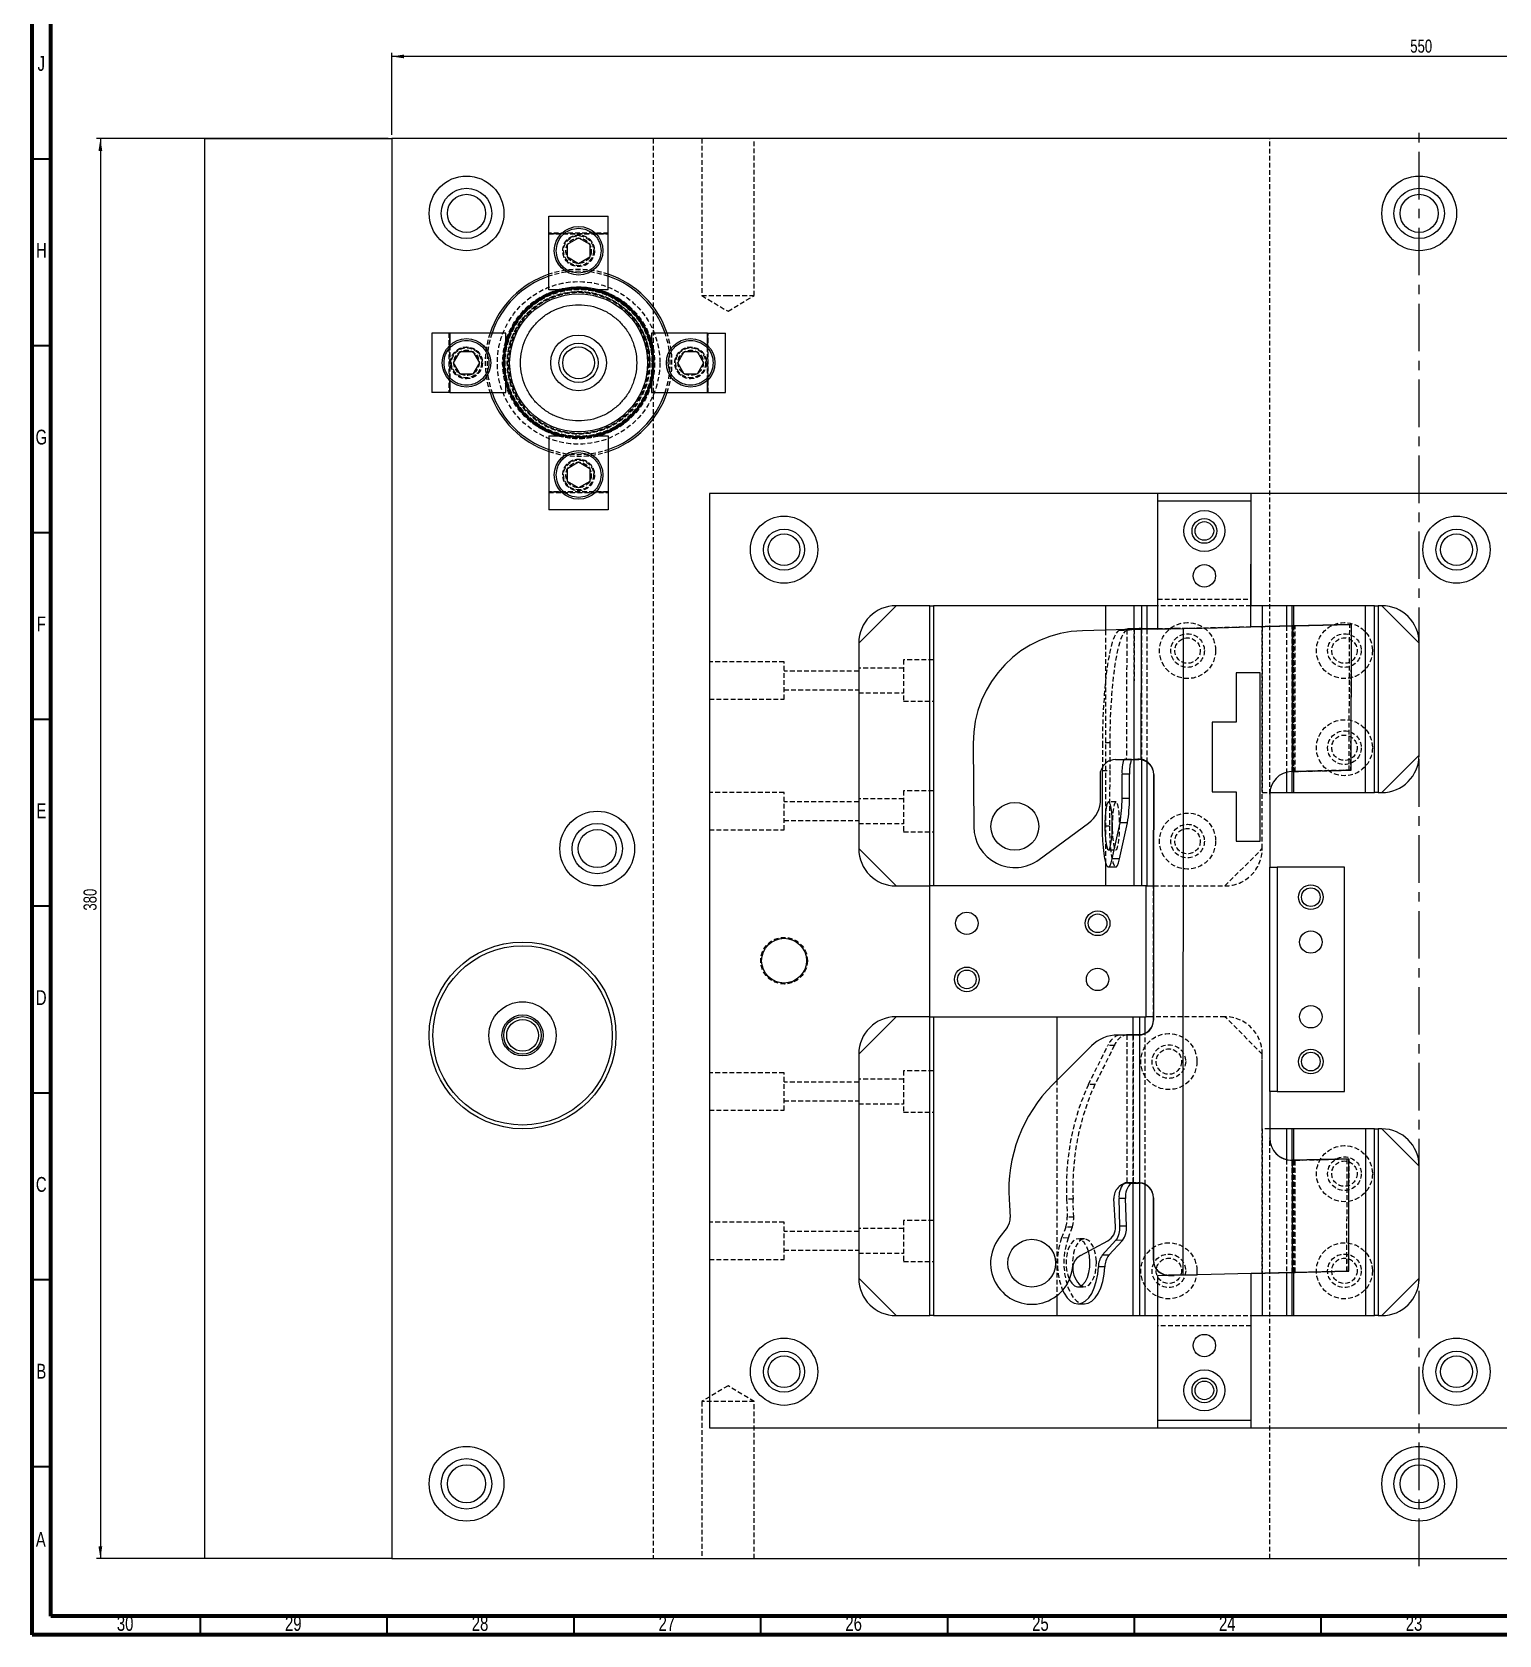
# Model space of a CAD drawing. Header units: millimetres. Extents: x 5 to 1512, y -497 to 895.
# Drawn here: x 5 to 397.6, y 5 to 434 of the extents above; entities that cross this region are included whole.
import ezdxf

# ---------------------------------------------------------------- set-up
doc = ezdxf.new("R2010")
doc.units = ezdxf.units.MM
doc.linetypes.add('CENTERX2', pattern=[20.32, 12.7, -2.54, 2.54, -2.54])
doc.linetypes.add('HIDDEN', pattern=[1.905, 1.27, -0.635])
doc.styles.add('SLDTEXTSTYLE13', font='TXT', dxfattribs={"width": 0.75})
doc.dimstyles.new('SLDDIMSTYLE0', dxfattribs={"dimtxt": 3.5, "dimasz": 3.302, "dimexe": 0, "dimexo": 0.0625, "dimgap": 0.875, "dimtad": 1, "dimrnd": 1e-09, "dimzin": 12, "dimdsep": 46, "dimtxsty": 'SLDTEXTSTYLE13', "dimsah": 1, "dimcen": 0.09, "dimadec": 0, "dimazin": 3, "dimtfac": 1, "dimtofl": 0, "dimtmove": 0, "dimatfit": 3, "dimfxl": 1, "dimfrac": 2, "dimtolj": 1, "dimtzin": 12, "dimarcsym": 0})

# ---------------------------------------------------------------- blocks, each defined once
blk = doc.blocks.new('_D')
at = {"color": 7, "linetype": 'Continuous', "lineweight": 18}
for p, q in [((101.29, 406.45), (101.29, 428.45)), ((651.29, 427.45), (101.29, 427.45)), ((651.29, 406.45), (651.29, 428.45))]:
    blk.add_line(p, q, dxfattribs=at)
for points in [[(101.29, 427.45), (104.59, 426.94), (104.59, 427.96)], [(651.29, 427.45), (647.99, 427.96), (647.99, 426.94)]]:
    blk.add_solid(points, dxfattribs=at)
at = {"color": 7, "linetype": 'Continuous', "lineweight": 18, "insert": (373.91, 431.96), "char_height": 3.5, "attachment_point": 1, "style": 'SLDTEXTSTYLE13'}
blk.add_mtext('550', dxfattribs=at)
blk = doc.blocks.new('_D_1')
at = {"color": 7, "linetype": 'Continuous', "lineweight": 18}
for p, q in [((100.29, 405.45), (22.29, 405.45)), ((23.29, 405.45), (23.29, 25.45)), ((100.29, 25.45), (22.29, 25.45))]:
    blk.add_line(p, q, dxfattribs=at)
for points in [[(23.29, 405.45), (22.78, 402.15), (23.8, 402.15)], [(23.29, 25.45), (23.8, 28.75), (22.78, 28.75)]]:
    blk.add_solid(points, dxfattribs=at)
at = {"color": 7, "linetype": 'Continuous', "lineweight": 18, "insert": (18.78, 198.85), "char_height": 3.5, "attachment_point": 1, "rotation": 90, "style": 'SLDTEXTSTYLE13'}
blk.add_mtext('380', dxfattribs=at)

msp = doc.modelspace()

# ---------------------------------------------------------------- linework, layer by layer
at = {"color": 7, "linetype": 'Continuous', "lineweight": 70}
for p, q in [((5, 5), (5, 895)), ((10, 10), (10, 890)), ((1490, 10), (10, 10)), ((1495, 5), (5, 5))]:
    msp.add_line(p, q, dxfattribs=at)
at = {"color": 7, "linetype": 'Continuous', "lineweight": 25}
for p, q in [((51.291, 405.45), (101.291, 405.45)), ((51.291, 25.45), (51.291, 405.45)), ((101.291, 405.45), (101.291, 25.45)), ((651.291, 405.45), (101.291, 405.45)), ((143.341, 384.75), (159.241, 384.75)), ((143.341, 379.95), (143.341, 384.75)), ((159.241, 379.95), (159.241, 384.75)), ((143.341, 364.95), (143.341, 379.95)), ((148.291, 377.182), (151.291, 378.914)), ((151.291, 378.914), (154.291, 377.182)), ((159.241, 364.95), (159.241, 379.95)), ((148.291, 373.718), (148.291, 377.182)), ((151.291, 371.986), (148.291, 373.718)), ((154.291, 373.718), (151.291, 371.986)), ((154.291, 377.182), (154.291, 373.718)), ((146.847, 364.95), (143.341, 364.95)), ((159.241, 364.95), (155.735, 364.95)), ((111.991, 353.4), (111.991, 337.5)), ((116.791, 353.4), (111.991, 353.4)), ((131.791, 353.4), (116.791, 353.4)), ((131.791, 349.894), (131.791, 353.4)), ((185.791, 353.4), (170.791, 353.4)), ((170.791, 353.4), (170.791, 349.894)), ((185.791, 353.4), (190.591, 353.4)), ((190.591, 337.5), (190.591, 353.4)), ((117.827, 345.45), (119.559, 348.45)), ((119.559, 348.45), (123.023, 348.45)), ((123.023, 348.45), (124.755, 345.45)), ((177.827, 345.45), (179.559, 348.45)), ((179.559, 348.45), (183.023, 348.45)), ((183.023, 348.45), (184.755, 345.45)), ((119.559, 342.45), (117.827, 345.45)), ((124.755, 345.45), (123.023, 342.45)), ((179.559, 342.45), (177.827, 345.45)), ((184.755, 345.45), (183.023, 342.45)), ((123.023, 342.45), (119.559, 342.45)), ((131.791, 337.5), (131.791, 341.006)), ((170.791, 341.006), (170.791, 337.5)), ((183.023, 342.45), (179.559, 342.45)), ((116.791, 337.5), (111.991, 337.5)), ((116.791, 337.5), (131.791, 337.5)), ((170.791, 337.5), (185.791, 337.5)), ((185.791, 337.5), (190.591, 337.5)), ((143.341, 325.95), (143.341, 310.95)), ((143.341, 325.95), (146.847, 325.95)), ((155.735, 325.95), (159.241, 325.95)), ((159.241, 325.95), (159.241, 310.95)), ((148.291, 317.182), (151.291, 318.914)), ((151.291, 318.914), (154.291, 317.182)), ((148.291, 313.718), (148.291, 317.182)), ((151.291, 311.986), (148.291, 313.718)), ((154.291, 313.718), (151.291, 311.986)), ((154.291, 317.182), (154.291, 313.718)), ((143.341, 310.95), (143.341, 306.15)), ((159.241, 310.95), (159.241, 306.15)), ((186.291, 310.45), (186.291, 60.45)), ((306.291, 310.45), (186.291, 310.45)), ((306.291, 310.45), (306.291, 308.45)), ((331.291, 310.45), (306.291, 310.45)), ((331.291, 280.45), (331.291, 310.45)), ((566.291, 310.45), (331.291, 310.45)), ((159.241, 306.15), (143.341, 306.15)), ((331.291, 308.45), (306.291, 308.45)), ((306.291, 308.45), (306.291, 274.166)), ((331.259, 274.781), (331.291, 308.45)), ((236.291, 280.45), (226.291, 270.45)), ((245.291, 280.45), (236.291, 280.45)), ((245.291, 205.45), (245.291, 280.45)), ((245.291, 280.45), (246.291, 280.45)), ((301.985, 280.45), (246.291, 280.45)), ((246.291, 280.45), (246.291, 205.45)), ((292.393, 273.916), (292.393, 280.45)), ((301.985, 280.45), (301.985, 274.321)), ((303.485, 280.45), (301.985, 280.45)), ((306.291, 280.45), (303.485, 280.45)), ((303.485, 274.336), (303.485, 280.45)), ((334.291, 280.45), (331.264, 280.45)), ((340.791, 280.45), (331.291, 280.45)), ((334.291, 280.45), (334.291, 274.859)), ((340.791, 280.45), (334.291, 280.45)), ((340.791, 280.45), (340.791, 275.02)), ((342.291, 280.45), (340.791, 280.45)), ((364.291, 280.45), (342.291, 280.45)), ((342.291, 275.057), (342.291, 280.45)), ((361.891, 230.45), (361.891, 280.45)), ((364.291, 230.45), (364.291, 280.45)), ((364.291, 280.45), (365.291, 280.45)), ((365.291, 280.45), (365.291, 230.45)), ((366.291, 280.45), (365.291, 280.45)), ((376.291, 270.45), (366.291, 280.45)), ((306.291, 274.166), (331.259, 274.781)), ((319.263, 274.473), (331.259, 274.781)), ((358.142, 275.45), (331.259, 274.784)), ((331.259, 274.781), (335.083, 274.879)), ((335.433, 274.888), (335.083, 274.879)), ((335.79, 274.896), (335.433, 274.888)), ((335.79, 274.896), (342.291, 275.057)), ((342.291, 275.057), (342.291, 236.052)), ((342.691, 275.078), (357.7, 275.465)), ((342.691, 275.078), (343.091, 275.078)), ((343.091, 275.078), (358.1, 275.465)), ((357.7, 275.465), (358.1, 275.465)), ((358.1, 275.465), (358.1, 275.449)), ((358.121, 236.444), (358.142, 275.45)), ((226.291, 270.45), (226.291, 215.45)), ((298.18, 274.06), (286.172, 273.76)), ((298.034, 274.203), (296.948, 274.029)), ((301.93, 274.058), (298.18, 274.06)), ((301.855, 239.341), (301.986, 274.321)), ((306.291, 274.166), (301.93, 274.058)), ((301.986, 274.321), (306.291, 274.363)), ((313.16, 101.343), (313.252, 274.337)), ((313.16, 101.385), (313.252, 274.337)), ((319.263, 274.473), (318.767, 274.473)), ((376.291, 240.45), (376.291, 270.45)), ((327.291, 262.45), (327.291, 249.3)), ((333.691, 262.45), (327.291, 262.45)), ((333.691, 217.45), (333.691, 262.45)), ((327.291, 249.3), (320.891, 249.3)), ((320.891, 249.3), (320.891, 230.6)), ((256.921, 243.577), (257.064, 221.315)), ((366.291, 230.45), (376.291, 240.45)), ((291.481, 236.382), (291.442, 221.462)), ((291.484, 237.211), (291.481, 236.382)), ((294.978, 239.261), (301.234, 239.257)), ((301.985, 239.186), (301.985, 205.45)), ((303.485, 205.45), (303.485, 238.562)), ((342.291, 236.052), (342.139, 236.048)), ((342.142, 236.048), (358.121, 236.444)), ((343.091, 236.065), (342.291, 236.052)), ((342.291, 230.45), (342.291, 236.052)), ((349.145, 236.221), (343.091, 236.065)), ((291.017, 228.729), (290.973, 235.567)), ((296.754, 228.87), (296.771, 235.378)), ((298.747, 235.371), (296.771, 235.378)), ((298.729, 228.863), (298.747, 235.371)), ((305.216, 205.45), (305.232, 235.388)), ((305.232, 235.255), (305.216, 205.45)), ((340.791, 235.859), (340.791, 230.45)), ((298.729, 228.863), (296.754, 228.87)), ((320.891, 230.6), (327.291, 230.6)), ((327.291, 230.6), (327.291, 217.45)), ((336.291, 230.05), (336.291, 210.45)), ((336.304, 230.45), (340.791, 230.45)), ((340.791, 230.45), (342.291, 230.45)), ((342.291, 230.45), (364.291, 230.45)), ((365.291, 230.45), (364.291, 230.45)), ((365.291, 230.45), (366.291, 230.45)), ((274.589, 212.53), (287.763, 222.237)), ((294.137, 212.675), (296.223, 222.377)), ((296.113, 212.668), (298.199, 222.37)), ((298.199, 222.37), (296.223, 222.377)), ((226.291, 215.45), (236.291, 205.45)), ((327.291, 217.45), (333.691, 217.45)), ((292.393, 205.45), (292.393, 211.569)), ((293.113, 210.533), (295.089, 210.525)), ((296.113, 212.668), (294.137, 212.675)), ((336.291, 150.45), (336.291, 210.45)), ((336.291, 210.45), (338.312, 210.45)), ((338.312, 210.45), (338.312, 150.45)), ((356.291, 210.45), (338.312, 210.45)), ((356.291, 150.45), (356.291, 210.45)), ((236.291, 205.45), (245.291, 205.45)), ((245.216, 205.45), (245.216, 170.45)), ((246.291, 205.45), (245.291, 205.45)), ((303.195, 205.45), (246.291, 205.45)), ((303.195, 170.45), (303.195, 205.45)), ((303.195, 205.45), (305.216, 205.45)), ((305.216, 205.45), (305.216, 170.45)), ((236.291, 170.45), (226.291, 160.45)), ((245.291, 170.45), (236.291, 170.45)), ((245.291, 90.45), (245.291, 170.45)), ((245.291, 170.45), (246.291, 170.45)), ((246.291, 170.45), (246.291, 90.45)), ((246.291, 170.45), (303.195, 170.45)), ((279.291, 170.45), (279.291, 153.37)), ((301.476, 170.45), (301.476, 165.653)), ((302.976, 166.06), (302.976, 170.45)), ((305.216, 170.45), (303.195, 170.45)), ((305.197, 170.311), (305.197, 170.45)), ((305.197, 170.45), (305.197, 169.548)), ((305.197, 169.64), (305.197, 170.311)), ((301.194, 165.55), (295.632, 165.553)), ((296.499, 165.644), (298.04, 165.644)), ((301.483, 126.03), (301.504, 165.654)), ((226.291, 160.45), (226.291, 100.45)), ((288.559, 162.628), (278.183, 152.263)), ((338.312, 150.45), (336.291, 150.45)), ((336.291, 150.45), (336.291, 138.023)), ((338.312, 150.45), (356.291, 150.45)), ((340.791, 140.45), (336.291, 140.45)), ((340.791, 140.45), (340.791, 132.213)), ((342.291, 140.45), (340.791, 140.45)), ((364.291, 140.45), (342.291, 140.45)), ((342.291, 132.023), (342.291, 140.45)), ((361.891, 140.45), (361.891, 90.45)), ((364.291, 90.45), (364.291, 140.45)), ((364.291, 140.45), (365.291, 140.45)), ((365.291, 140.45), (365.291, 90.45)), ((366.291, 140.45), (365.291, 140.45)), ((376.291, 130.45), (366.291, 140.45)), ((342.291, 132.023), (342.291, 102.014)), ((342.405, 132.025), (342.691, 132.034)), ((357.465, 132.397), (342.439, 132.025)), ((342.691, 132.034), (357.046, 132.405)), ((349.293, 132.194), (357.446, 132.405)), ((357.046, 132.405), (357.446, 132.405)), ((357.446, 132.405), (357.446, 132.396)), ((357.449, 102.39), (357.465, 132.397)), ((376.291, 100.45), (376.291, 130.45)), ((298.563, 125.952), (301.173, 125.95)), ((301.476, 125.939), (301.476, 90.45)), ((302.976, 90.45), (302.976, 125.52)), ((266.527, 121.52), (266.613, 120.113)), ((295.024, 114.278), (294.563, 121.824)), ((296.181, 114.369), (295.955, 121.798)), ((297.687, 121.798), (295.955, 121.798)), ((297.913, 114.368), (297.687, 121.798)), ((305.162, 105.327), (305.171, 122.04)), ((305.171, 121.948), (305.162, 105.235)), ((266.613, 120.113), (266.824, 116.707)), ((266.017, 114.042), (263.819, 111.147)), ((297.913, 114.368), (296.181, 114.369)), ((285.643, 106.556), (292.941, 110.519)), ((291.47, 106.626), (295.138, 110.609)), ((293.202, 106.625), (296.87, 110.608)), ((296.87, 110.608), (295.138, 110.609)), ((283.418, 102.614), (283.611, 103.725)), ((292.166, 103.503), (290.434, 103.504)), ((293.202, 106.625), (291.47, 106.626)), ((226.291, 100.45), (236.291, 90.45)), ((331.291, 101.742), (306.291, 101.123)), ((306.291, 101.123), (306.291, 62.45)), ((313.16, 101.343), (309.181, 101.325)), ((309.181, 101.233), (310.693, 101.232)), ((313.16, 101.385), (316.79, 101.383)), ((331.291, 101.742), (357.449, 102.39)), ((342.291, 102.014), (331.291, 101.742)), ((331.291, 62.45), (331.291, 101.742)), ((334.291, 101.816), (334.291, 90.45)), ((340.791, 101.977), (340.791, 90.45)), ((342.291, 90.45), (342.291, 102.014)), ((357.308, 102.376), (343.091, 102.024)), ((357.308, 102.386), (357.308, 102.376)), ((366.291, 90.45), (376.291, 100.45)), ((279.291, 95.78), (279.291, 90.45)), ((236.291, 90.45), (245.291, 90.45)), ((246.291, 90.45), (245.291, 90.45)), ((246.291, 90.45), (301.476, 90.45)), ((284.955, 93.584), (286.687, 93.583)), ((301.476, 90.45), (302.976, 90.45)), ((302.976, 90.45), (306.291, 90.45)), ((331.291, 90.45), (340.791, 90.45)), ((331.291, 90.45), (334.291, 90.45)), ((334.291, 90.45), (340.791, 90.45)), ((340.791, 90.45), (342.291, 90.45)), ((342.291, 90.45), (364.291, 90.45)), ((365.291, 90.45), (364.291, 90.45)), ((365.291, 90.45), (366.291, 90.45)), ((186.291, 60.45), (306.291, 60.45)), ((306.291, 62.45), (306.291, 60.45)), ((306.291, 62.45), (331.291, 62.45)), ((306.291, 60.45), (331.291, 60.45)), ((331.291, 60.45), (331.291, 62.45)), ((331.291, 60.45), (566.291, 60.45)), ((101.291, 25.45), (51.291, 25.45)), ((101.291, 25.45), (651.291, 25.45))]:
    msp.add_line(p, q, dxfattribs=at)
at = {"color": 7, "linetype": 'HIDDEN', "lineweight": 18}
for p, q in [((171.291, 405.45), (171.291, 25.45)), ((184.291, 405.45), (184.291, 363.45)), ((198.291, 363.45), (198.291, 405.45)), ((336.291, 230.05), (336.291, 405.45)), ((159.241, 380.15), (143.341, 380.15)), ((143.341, 379.95), (159.241, 379.95)), ((155.981, 379.95), (146.601, 379.95)), ((184.291, 363.45), (191.291, 363.45)), ((184.291, 363.45), (191.291, 359.244)), ((191.291, 363.45), (198.291, 363.45)), ((191.291, 359.244), (198.291, 363.45)), ((116.591, 353.4), (116.591, 337.5)), ((116.791, 337.5), (116.791, 353.4)), ((185.791, 353.4), (185.791, 337.5)), ((185.991, 337.5), (185.991, 353.4)), ((116.791, 350.14), (116.791, 340.759)), ((185.791, 340.759), (185.791, 350.14)), ((159.241, 310.95), (143.341, 310.95)), ((143.341, 310.75), (159.241, 310.75)), ((146.601, 310.95), (155.981, 310.95)), ((306.291, 282.166), (331.266, 282.166)), ((331.264, 280.45), (306.291, 280.45)), ((331.259, 274.784), (306.291, 274.166)), ((331.259, 274.781), (331.259, 274.781)), ((334.291, 274.859), (334.291, 230.45)), ((334.291, 215.45), (334.291, 274.859)), ((340.791, 275.02), (340.791, 235.859)), ((342.291, 275.057), (342.391, 275.062)), ((342.291, 236.052), (342.291, 275.057)), ((342.291, 275.057), (342.291, 236.052)), ((342.291, 275.057), (342.291, 275.057)), ((342.392, 275.062), (342.493, 275.062)), ((342.691, 236.065), (342.691, 275.078)), ((342.691, 275.078), (342.691, 236.058)), ((343.091, 236.071), (343.091, 275.077)), ((357.521, 236.448), (357.7, 275.465)), ((358.1, 275.449), (357.921, 236.448)), ((292.393, 211.569), (292.393, 273.916)), ((296.948, 274.029), (296.164, 273.904)), ((296.164, 273.904), (298.14, 273.897)), ((298.034, 274.056), (297.904, 239.402)), ((300.01, 274.196), (298.034, 274.203)), ((298.14, 273.897), (300.01, 274.196)), ((300.01, 274.196), (299.88, 239.395)), ((300.01, 239.258), (300.01, 274.288)), ((301.855, 239.341), (301.986, 274.321)), ((301.985, 274.321), (301.985, 239.186)), ((303.485, 238.562), (303.485, 274.336)), ((306.291, 274.363), (311.093, 274.409)), ((311.093, 274.409), (313.253, 274.43)), ((313.252, 274.337), (313.253, 274.43)), ((313.253, 274.43), (316.883, 274.428)), ((316.883, 274.428), (318.693, 274.473)), ((318.767, 274.473), (318.693, 274.473)), ((246.291, 265.975), (246.266, 265.95)), ((206.291, 265.45), (186.291, 265.45)), ((206.291, 255.45), (206.291, 265.45)), ((226.291, 262.95), (206.291, 262.95)), ((238.291, 263.75), (226.291, 263.75)), ((238.291, 265.95), (238.291, 254.95)), ((246.266, 265.95), (238.291, 265.95)), ((246.266, 265.95), (246.266, 254.95)), ((206.291, 257.95), (226.291, 257.95)), ((186.291, 255.45), (206.291, 255.45)), ((226.291, 257.15), (238.291, 257.15)), ((238.291, 254.95), (246.266, 254.95)), ((246.266, 254.95), (246.291, 254.925)), ((291.501, 243.722), (291.484, 237.211)), ((293.476, 243.714), (291.501, 243.722)), ((293.476, 243.714), (293.457, 236.374)), ((291.481, 236.382), (293.457, 236.374)), ((293.457, 236.374), (293.417, 221.455)), ((297.409, 239.404), (297.904, 239.402)), ((301.4, 239.389), (300.945, 239.391)), ((342.291, 236.052), (342.691, 236.065)), ((342.691, 236.065), (357.521, 236.448)), ((342.691, 236.065), (343.091, 236.065)), ((357.921, 236.448), (349.145, 236.221)), ((357.921, 236.448), (357.521, 236.448)), ((206.291, 230.45), (186.291, 230.45)), ((206.291, 220.45), (206.291, 230.45)), ((226.291, 227.95), (206.291, 227.95)), ((238.291, 228.75), (226.291, 228.75)), ((238.291, 230.95), (238.291, 219.95)), ((246.266, 230.95), (238.291, 230.95)), ((246.291, 230.975), (246.266, 230.95)), ((246.266, 230.95), (246.266, 219.95)), ((295.154, 227.925), (293.178, 227.933)), ((334.291, 230.45), (336.304, 230.45)), ((334.291, 215.45), (334.291, 230.45)), ((186.291, 220.45), (206.291, 220.45)), ((206.291, 222.95), (226.291, 222.95)), ((226.291, 222.15), (238.291, 222.15)), ((238.291, 219.95), (246.266, 219.95)), ((246.266, 219.95), (246.291, 219.925)), ((293.417, 221.455), (291.442, 221.462)), ((293.13, 215.133), (295.106, 215.125)), ((324.291, 205.45), (334.291, 215.45)), ((305.197, 170.45), (305.216, 205.45)), ((305.216, 205.45), (324.291, 205.45)), ((324.291, 170.45), (305.216, 170.45)), ((334.291, 160.45), (324.291, 170.45)), ((298.04, 165.552), (298.019, 126.044)), ((299.744, 125.951), (299.744, 165.643)), ((299.772, 165.643), (299.751, 126.043)), ((301.038, 165.642), (301.271, 165.642)), ((301.476, 165.653), (301.476, 125.939)), ((301.483, 126.03), (301.504, 165.654)), ((302.976, 125.52), (302.976, 166.06)), ((287.771, 152.35), (292.962, 162.717)), ((294.694, 162.717), (289.503, 152.349)), ((294.694, 162.717), (292.962, 162.717)), ((334.291, 140.45), (334.291, 160.45)), ((334.291, 101.816), (334.291, 160.45)), ((206.291, 155.45), (186.291, 155.45)), ((206.291, 145.45), (206.291, 155.45)), ((238.291, 155.95), (238.291, 144.95)), ((246.266, 155.95), (238.291, 155.95)), ((246.291, 155.975), (246.266, 155.95)), ((246.266, 155.95), (246.266, 144.95)), ((226.291, 152.95), (206.291, 152.95)), ((238.291, 153.75), (226.291, 153.75)), ((279.291, 153.37), (279.291, 95.78)), ((289.503, 152.349), (287.771, 152.35)), ((206.291, 147.95), (226.291, 147.95)), ((226.291, 147.15), (238.291, 147.15)), ((186.291, 145.45), (206.291, 145.45)), ((238.291, 144.95), (246.266, 144.95)), ((246.266, 144.95), (246.291, 144.925)), ((336.291, 140.45), (334.291, 140.45)), ((334.291, 140.45), (334.291, 101.816)), ((336.291, 25.45), (336.291, 138.023)), ((340.791, 132.213), (340.791, 101.977)), ((342.291, 102.014), (342.291, 132.023)), ((342.443, 132.025), (342.52, 132.025)), ((343.091, 132.034), (342.52, 132.025)), ((342.691, 102.024), (342.691, 132.034)), ((342.691, 132.034), (342.691, 102.019)), ((342.832, 132.034), (343.091, 132.034)), ((343.091, 132.034), (349.293, 132.194)), ((343.091, 102.034), (343.091, 132.034)), ((356.908, 102.376), (357.046, 132.405)), ((357.446, 132.396), (357.308, 102.386)), ((298.019, 126.044), (297.954, 126.044)), ((301.25, 126.042), (301.017, 126.042)), ((281.935, 121.603), (282.081, 116.78)), ((283.667, 121.602), (281.935, 121.603)), ((283.813, 116.779), (283.667, 121.602)), ((238.291, 115.95), (238.291, 104.95)), ((246.266, 115.95), (238.291, 115.95)), ((246.291, 115.975), (246.266, 115.95)), ((246.266, 115.95), (246.266, 104.95)), ((283.813, 116.779), (282.081, 116.78)), ((206.291, 115.45), (186.291, 115.45)), ((206.291, 105.45), (206.291, 115.45)), ((226.291, 112.95), (206.291, 112.95)), ((238.291, 113.75), (226.291, 113.75)), ((281.677, 114.116), (280.582, 111.234)), ((283.409, 114.116), (281.677, 114.116)), ((283.409, 114.116), (282.314, 111.233)), ((206.291, 107.95), (226.291, 107.95)), ((282.314, 111.233), (280.582, 111.234)), ((286.696, 110.983), (284.964, 110.984)), ((186.291, 105.45), (206.291, 105.45)), ((226.291, 107.15), (238.291, 107.15)), ((238.291, 104.95), (246.266, 104.95)), ((246.266, 104.95), (246.291, 104.925)), ((343.091, 102.024), (342.691, 102.024)), ((357.308, 102.376), (356.908, 102.376)), ((284.957, 98.184), (286.689, 98.183)), ((306.291, 90.45), (331.291, 90.45)), ((331.291, 87.742), (306.291, 87.742)), ((191.291, 71.656), (184.291, 67.45)), ((198.291, 67.45), (191.291, 71.656)), ((198.291, 67.45), (184.291, 67.45)), ((184.291, 67.45), (184.291, 25.45)), ((198.291, 25.45), (198.291, 67.45))]:
    msp.add_line(p, q, dxfattribs=at)
at = {"color": 7, "linetype": 'CENTERX2', "lineweight": 18}
msp.add_line((376.291, 23.45), (376.291, 407.45), dxfattribs=at)
at = {"color": 7, "linetype": 'Continuous', "lineweight": 35}
for p, q in [((10, 400), (5, 400)), ((10, 350), (5, 350)), ((10, 300), (5, 300)), ((10, 250), (5, 250)), ((10, 200), (5, 200)), ((10, 150), (5, 150)), ((10, 100), (5, 100)), ((10, 50), (5, 50)), ((50, 10), (50, 5)), ((100, 10), (100, 5)), ((150, 10), (150, 5)), ((200, 10), (200, 5)), ((250, 10), (250, 5)), ((300, 10), (300, 5)), ((350, 10), (350, 5))]:
    msp.add_line(p, q, dxfattribs=at)
at = {"color": 8, "linetype": 'Continuous', "lineweight": 25}
for p, q in [((146.601, 379.95), (143.341, 379.95)), ((159.241, 379.95), (155.981, 379.95)), ((116.791, 353.4), (116.791, 350.14)), ((185.791, 350.14), (185.791, 353.4)), ((116.791, 340.759), (116.791, 337.5)), ((185.791, 337.5), (185.791, 340.759)), ((143.341, 310.95), (146.601, 310.95)), ((155.981, 310.95), (159.241, 310.95)), ((300.01, 274.288), (300.01, 280.45)), ((342.691, 280.45), (342.691, 275.078)), ((343.091, 275.077), (343.091, 275.078)), ((298.034, 274.203), (298.034, 274.056)), ((300.01, 205.45), (300.01, 239.258)), ((342.691, 236.058), (342.691, 230.45)), ((343.091, 236.065), (343.091, 236.071)), ((299.744, 165.643), (299.744, 170.45)), ((298.04, 165.644), (298.04, 165.552)), ((342.691, 140.45), (342.691, 132.034)), ((342.405, 132.025), (342.443, 132.025)), ((342.691, 132.034), (342.832, 132.034)), ((299.744, 90.45), (299.744, 125.951)), ((342.691, 102.019), (342.691, 90.45)), ((343.091, 102.024), (343.091, 102.034))]:
    msp.add_line(p, q, dxfattribs=at)
at = {"color": 7, "linetype": 'HIDDEN', "lineweight": 18, "flags": 128}
for points in [[(296.164, 273.904), (295.647, 273.637), (295.137, 273.005), (294.639, 272.016), (294.16, 270.682), (293.706, 269.019), (293.282, 267.048), (292.894, 264.792), (292.546, 262.28), (292.242, 259.543), (291.987, 256.613), (291.783, 253.528), (291.633, 250.325), (291.538, 247.042), (291.501, 243.722)], [(298.14, 273.897), (297.623, 273.63), (297.113, 272.998), (296.615, 272.009), (296.136, 270.675), (295.682, 269.011), (295.258, 267.04), (294.87, 264.785), (294.521, 262.273), (294.218, 259.535), (293.962, 256.606), (293.758, 253.521), (293.608, 250.317), (293.514, 247.035), (293.476, 243.714)], [(297.242, 239.259), (297.286, 239.327), (297.409, 239.404)], [(297.904, 239.402), (298.039, 239.402), (298.258, 239.401), (298.555, 239.4), (298.925, 239.398), (299.359, 239.397), (299.847, 239.395), (300.38, 239.393), (300.945, 239.391)], [(299.384, 239.397), (299.262, 239.32), (299.221, 239.258)], [(294.139, 220.701), (294.189, 219.283), (294.294, 217.914), (294.449, 216.754), (294.642, 215.872), (294.864, 215.318), (295.102, 215.125), (295.341, 215.304), (295.568, 215.845), (295.77, 216.716), (295.934, 217.866), (296.051, 219.229), (296.115, 220.725), (296.122, 222.268), (296.071, 223.767), (295.965, 225.137), (295.811, 226.296), (295.617, 227.179), (295.395, 227.732), (295.158, 227.925), (295.158, 227.925)], [(295.158, 227.925), (294.919, 227.746), (294.692, 227.206), (294.49, 226.335), (294.326, 225.185), (294.208, 223.822), (294.145, 222.357)], [(293.417, 221.455), (293.441, 219.451), (293.521, 217.517), (293.655, 215.718), (293.838, 214.113), (294.064, 212.756), (294.327, 211.692), (294.616, 210.958), (294.922, 210.578), (295.089, 210.525)], [(298.019, 126.044), (298.274, 126.044), (298.573, 126.044), (298.911, 126.043), (299.284, 126.043), (299.687, 126.043), (300.114, 126.043), (300.559, 126.043), (301.017, 126.042)], [(299.686, 126.043), (299.28, 125.96), (299.26, 125.951)], [(282.314, 111.233), (281.778, 109.511), (281.408, 107.622), (281.218, 105.63), (281.214, 103.602), (281.397, 101.607), (281.759, 99.714), (282.289, 97.986), (282.969, 96.482), (283.775, 95.254), (284.681, 94.343), (285.654, 93.78), (286.664, 93.584), (286.687, 93.583)], [(287.756, 107.703), (287.699, 107.901), (287.223, 109.114), (286.616, 110.065), (285.912, 110.696), (285.153, 110.973), (284.383, 110.878), (283.647, 110.418), (282.987, 109.618), (282.441, 108.526), (282.042, 107.205), (281.813, 105.732), (281.767, 104.192), (281.906, 102.674), (282.223, 101.268), (282.67, 100.113)], [(289.887, 104.976), (289.748, 106.493), (289.431, 107.9), (288.955, 109.113), (288.348, 110.064), (287.644, 110.695), (286.885, 110.972), (286.115, 110.877), (285.379, 110.417), (284.719, 109.617), (284.173, 108.525), (283.774, 107.204), (283.545, 105.731), (283.499, 104.191), (283.55, 103.374)], [(285.824, 98.423), (286.5, 98.195), (287.27, 98.289), (288.007, 98.75), (288.667, 99.549), (289.212, 100.641), (289.611, 101.963), (289.841, 103.436), (289.887, 104.976)]]:
    msp.add_lwpolyline(points, dxfattribs=at)
at = {"color": 7, "linetype": 'Continuous', "lineweight": 25, "flags": 128}
for points in [[(293.182, 227.933), (292.943, 227.754), (292.716, 227.213), (292.515, 226.342), (292.35, 225.192), (292.233, 223.829), (292.169, 222.333), (292.162, 220.79), (292.213, 219.29), (292.319, 217.921), (292.473, 216.762), (292.667, 215.879), (292.889, 215.326), (293.126, 215.133), (293.366, 215.312), (293.593, 215.852), (293.794, 216.723), (293.958, 217.873), (294.076, 219.236), (294.14, 220.732), (294.146, 222.275), (294.096, 223.775), (293.99, 225.144), (293.836, 226.304), (293.642, 227.186), (293.42, 227.74), (293.182, 227.933)], [(291.442, 221.462), (291.465, 219.459), (291.545, 217.525), (291.679, 215.725), (291.862, 214.12), (292.089, 212.763), (292.351, 211.7), (292.64, 210.966), (292.946, 210.586), (293.26, 210.572), (293.569, 210.926), (293.865, 211.635), (294.137, 212.675)], [(295.089, 210.525), (295.235, 210.565), (295.545, 210.919), (295.841, 211.628), (296.113, 212.668)], [(295.823, 165.553), (296.009, 165.597), (296.499, 165.644)], [(301.038, 165.642), (300.58, 165.642), (300.135, 165.643), (299.708, 165.643), (299.305, 165.643), (298.932, 165.643), (298.594, 165.643), (298.295, 165.644), (298.04, 165.644)], [(288.155, 104.977), (288.016, 106.494), (287.756, 107.703)], [(280.858, 97.251), (281.237, 96.483), (282.043, 95.255), (282.949, 94.344), (283.922, 93.78), (284.932, 93.584), (285.942, 93.762), (286.918, 94.308), (287.829, 95.203), (288.641, 96.416), (289.329, 97.908), (289.868, 99.626), (290.241, 101.513), (290.434, 103.504)], [(282.67, 100.113), (282.698, 100.054), (283.306, 99.104), (284.009, 98.472), (284.768, 98.196), (285.538, 98.29), (286.275, 98.751), (286.935, 99.55), (287.48, 100.642), (287.879, 101.963), (288.108, 103.437), (288.155, 104.977)], [(286.687, 93.583), (287.674, 93.761), (288.65, 94.307), (289.561, 95.202), (290.373, 96.415), (291.061, 97.907), (291.6, 99.625), (291.973, 101.512), (292.166, 103.503)]]:
    msp.add_lwpolyline(points, dxfattribs=at)
at = {"color": 7, "linetype": 'Continuous', "lineweight": 25}
for centre, radius in [((121.291, 385.45), 10), ((376.291, 385.45), 10), ((121.291, 385.45), 6.75), ((121.291, 385.45), 5.1), ((376.291, 385.45), 6.75), ((376.291, 385.45), 5.1), ((151.291, 375.45), 6.5), ((151.291, 345.45), 20), ((151.291, 345.45), 19.83), ((151.291, 345.45), 18.452), ((121.291, 345.45), 6.5), ((151.291, 345.45), 7.45), ((181.291, 345.45), 6.5), ((151.291, 345.45), 5.25), ((151.291, 345.45), 4.25), ((151.291, 315.45), 6.5), ((318.791, 300.45), 5.5), ((206.291, 295.45), 9), ((206.291, 295.45), 5.5), ((318.791, 300.45), 3.3), ((318.791, 300.45), 2.5), ((386.291, 295.45), 9), ((386.291, 295.45), 5.5), ((206.291, 295.45), 4.25), ((386.291, 295.45), 4.25), ((318.791, 288.45), 3), ((268.064, 221.385), 6.4), ((156.291, 215.45), 10), ((156.291, 215.45), 6.75), ((156.291, 215.45), 5.1), ((347.291, 202.45), 3.3), ((347.291, 202.45), 2.5), ((255.216, 195.45), 3), ((290.216, 195.45), 3.3), ((290.216, 195.45), 2.5), ((347.291, 190.45), 3), ((136.291, 165.45), 25), ((136.291, 165.45), 24), ((206.291, 185.45), 6), ((255.216, 180.45), 3.3), ((255.216, 180.45), 2.5), ((290.216, 180.45), 3), ((136.291, 165.45), 9), ((347.291, 170.45), 3), ((136.291, 165.45), 5.5), ((136.291, 165.45), 5.025), ((136.291, 165.45), 4.25), ((347.291, 158.45), 3.3), ((347.291, 158.45), 2.5), ((272.58, 104.496), 6.4), ((206.291, 75.45), 9), ((318.791, 82.45), 3), ((386.291, 75.45), 9), ((206.291, 75.45), 5.5), ((206.291, 75.45), 4.25), ((386.291, 75.45), 5.5), ((386.291, 75.45), 4.25), ((318.791, 70.45), 5.5), ((318.791, 70.45), 3.3), ((318.791, 70.45), 2.5), ((121.291, 45.45), 10), ((121.291, 45.45), 6.75), ((376.291, 45.45), 10), ((376.291, 45.45), 6.75), ((121.291, 45.45), 5.1), ((376.291, 45.45), 5.1)]:
    msp.add_circle(centre, radius, dxfattribs=at)
at = {"color": 7, "linetype": 'HIDDEN', "lineweight": 18}
for centre, radius in [((151.291, 375.45), 4.25), ((151.291, 375.45), 4.2), ((151.291, 375.45), 4), ((151.291, 375.45), 3.4), ((151.291, 375.45), 3.375), ((151.291, 345.45), 21.75), ((151.291, 345.45), 20.334), ((151.291, 345.45), 19.99), ((151.291, 345.45), 19.97), ((151.291, 345.45), 19.8), ((151.291, 345.45), 19.67), ((151.291, 345.45), 19.65), ((151.291, 345.45), 19.092), ((151.291, 345.45), 19.027), ((151.291, 345.45), 19), ((121.291, 345.45), 4.25), ((121.291, 345.45), 4.2), ((121.291, 345.45), 4), ((121.291, 345.45), 3.4), ((121.291, 345.45), 3.375), ((181.291, 345.45), 4.25), ((181.291, 345.45), 4.2), ((181.291, 345.45), 4), ((181.291, 345.45), 3.4), ((181.291, 345.45), 3.375), ((151.291, 315.45), 4.25), ((151.291, 315.45), 4.2), ((151.291, 315.45), 4), ((151.291, 315.45), 3.4), ((151.291, 315.45), 3.375), ((314.291, 268.45), 7.5), ((356.291, 268.45), 7.5), ((314.291, 268.45), 4.5), ((314.291, 268.45), 3.4), ((356.291, 268.45), 4.5), ((356.291, 268.45), 3.4), ((356.291, 242.45), 7.5), ((356.291, 242.45), 4.5), ((356.291, 242.45), 3.4), ((314.291, 217.45), 7.5), ((314.291, 217.45), 4.5), ((314.291, 217.45), 3.4), ((206.291, 185.45), 6.25), ((309.291, 158.45), 7.5), ((309.291, 158.45), 4.5), ((309.291, 158.45), 3.4), ((356.291, 128.45), 7.5), ((356.291, 128.45), 4.5), ((356.291, 128.45), 3.4), ((309.291, 102.45), 7.5), ((356.291, 102.45), 7.5), ((309.291, 102.45), 4.5), ((309.291, 102.45), 3.4), ((356.291, 102.45), 4.5), ((356.291, 102.45), 3.4)]:
    msp.add_circle(centre, radius, dxfattribs=at)
at = {"color": 7, "linetype": 'Continuous', "lineweight": 25}
for centre, radius, start, end in [((151.291, 345.45), 25, 108.54202, 161.45798), ((151.291, 345.45), 25, 45, 71.45798), ((151.291, 345.45), 24.5, 108.93467, 135), ((151.291, 345.45), 24.5, 18.93467, 71.06533), ((151.291, 345.45), 24.5, 135, 161.06533), ((151.291, 345.45), 25, 18.54202, 45), ((151.291, 345.45), 25, 198.54202, 251.45798), ((151.291, 345.45), 24.5, 198.93467, 251.06533), ((151.291, 345.45), 24.5, 288.93467, 341.06533), ((151.291, 345.45), 25, 288.54202, 341.45798), ((236.291, 270.45), 10, 90, 180), ((366.291, 270.45), 10, 0, 90), ((286.921, 243.77), 30, 91.42957, 180.36878), ((366.291, 240.45), 10, 270, 0), ((294.975, 235.261), 4, 89.96943, 162.60558), ((306.684, 236.145), 9.943, 161.74472, 184.4207), ((310.404, 235.921), 11.671, 163.38234, 182.69995), ((301.232, 235.257), 4, 359.96943, 89.96943), ((301.232, 235.39), 4, 359.96943, 81.0314), ((342.291, 230.05), 6, 91.44762, 180), ((342.291, 230.05), 6, 91.41839, 180), ((283.018, 228.677), 8, 306.3847, 0.36878), ((262.344, 228.413), 34.413, 349.89774, 0.7609), ((264.319, 228.406), 34.413, 349.89787, 0.76077), ((268.064, 221.385), 11, 180.36878, 306.3847), ((334.954, 221.376), 40.82, 178.62334, 180.94831), ((236.291, 215.45), 10, 180, 270), ((236.291, 160.45), 10, 90, 180), ((301.197, 169.55), 4, 269.96943, 359.96943), ((301.197, 169.642), 4, 274.40571, 359.96943), ((295.626, 155.553), 10, 89.96943, 134.96943), ((306.452, 123.964), 40, 134.96943, 183.50302), ((342.291, 138.023), 6, 180, 270), ((342.291, 138.023), 6, 180, 271.41839), ((366.291, 130.45), 10, 0, 90), ((298.561, 121.952), 4, 89.96943, 181.82875), ((301.19, 122.342), 5.263, 140.56176, 185.92688), ((302.325, 122.417), 4.679, 130.93143, 187.60272), ((301.171, 121.95), 4, 359.96943, 89.96943), ((301.171, 122.042), 4, 359.96943, 85.53316), ((262.831, 116.461), 4, 322.7916, 3.53693), ((291.032, 114.034), 4, 298.50302, 3.50302), ((290.614, 113.888), 5.587, 324.06062, 4.93707), ((292.346, 113.888), 5.587, 324.06083, 4.93686), ((272.58, 104.496), 11, 142.7916, 350.15119), ((289.83, 103.26), 6.281, 178.96547, 230.36472), ((287.552, 103.041), 4, 118.50302, 170.15119), ((295.588, 103.525), 5.154, 143.02005, 180.23842), ((297.32, 103.524), 5.154, 143.0198, 180.23867), ((309.162, 105.325), 4, 179.96943, 270.27075), ((309.162, 105.233), 4, 179.96943, 270.27075), ((236.291, 100.45), 10, 180, 270), ((366.291, 100.45), 10, 270, 0)]:
    msp.add_arc(centre, radius, start, end, dxfattribs=at)
at = {"color": 7, "linetype": 'HIDDEN', "lineweight": 18}
for centre, radius, start, end in [((151.291, 345.45), 25, 71.45798, 108.54202), ((151.291, 345.45), 24.5, 71.06533, 108.93467), ((151.291, 345.45), 25, 161.45798, 198.54202), ((151.291, 345.45), 24.5, 161.06533, 198.93467), ((151.291, 345.45), 24.5, 341.06533, 18.93467), ((151.291, 345.45), 25, 341.45798, 18.54202), ((151.291, 345.45), 20.2, 164.87229, 195.12771), ((151.291, 345.45), 24.5, 251.06533, 288.93467), ((151.291, 345.45), 25, 251.45798, 288.54202), ((151.291, 345.45), 20.2, 254.87229, 285.12771), ((324.291, 215.45), 10, 270, 0), ((324.291, 160.45), 10, 0, 90), ((297.491, 161.008), 4.841, 110.16108, 159.32695), ((298.877, 161.262), 4.428, 98.38583, 160.8316), ((347.816, 125.025), 65.97, 155.53104, 182.97313), ((350.13, 124.914), 66.546, 155.65213, 182.85207), ((298.025, 124.742), 1.304, 93.15194, 133.65457), ((275.027, 116.488), 7.06, 340.3752, 2.37189), ((276.759, 116.487), 7.06, 340.37546, 2.37163), ((299.128, 104.606), 19.694, 160.3349, 201.92775)]:
    msp.add_arc(centre, radius, start, end, dxfattribs=at)
at = {"color": 8, "linetype": 'Continuous', "lineweight": 25}
for start, end in [(135, 164.87229), (195.12771, 254.87229), (285.12771, 315)]:
    msp.add_arc((151.291, 345.45), 20.2, start, end, dxfattribs=at)
at = {"color": 7, "linetype": 'Continuous', "lineweight": 25}
for points, knots in [([(145.291, 375.45), (145.371, 376.205), (145.494, 377.366), (146.243, 378.763), (147.017, 379.723), (147.978, 380.502), (149.375, 381.227), (151.291, 381.595), (153.207, 381.227), (154.604, 380.502), (155.565, 379.723), (156.339, 378.763), (157.088, 377.366), (157.211, 376.205), (157.291, 375.45)], [0, 0, 0, 0, 0.1197282, 0.1841795, 0.2499991, 0.3158199, 0.3802722, 0.5000003, 0.6197284, 0.6841808, 0.7500003, 0.8158199, 0.8802719, 1, 1, 1, 1]), ([(151.291, 369.45), (150.536, 369.53), (149.375, 369.653), (147.978, 370.402), (147.017, 371.176), (146.243, 372.137), (145.494, 373.534), (145.371, 374.695), (145.291, 375.45)], [0, 0, 0, 0, 0.2394557, 0.3683609, 0.5000011, 0.6316401, 0.7605424, 1, 1, 1, 1]), ([(157.291, 375.45), (157.211, 374.695), (157.088, 373.534), (156.339, 372.137), (155.565, 371.176), (154.604, 370.402), (153.207, 369.653), (152.046, 369.53), (151.291, 369.45)], [0, 0, 0, 0, 0.2394576, 0.3683615, 0.5000007, 0.6316386, 0.760544, 1, 1, 1, 1]), ([(140.292, 356.449), (140.999, 357.084), (142.454, 358.392), (145.116, 359.83), (148.102, 360.786), (151.291, 361.114), (154.48, 360.786), (157.466, 359.83), (160.128, 358.392), (161.583, 357.084), (162.29, 356.449)], [0, 0, 0, 0, 0.11651598, 0.240011, 0.36864001, 0.50000008, 0.63135894, 0.75998853, 0.88348355, 1, 1, 1, 1]), ([(162.29, 334.451), (161.583, 333.816), (160.128, 332.508), (157.466, 331.07), (154.48, 330.113), (151.291, 329.785), (148.103, 330.115), (145.111, 331.065), (142.472, 332.525), (140.231, 334.39), (138.366, 336.631), (136.906, 339.27), (135.956, 342.262), (135.626, 345.449), (135.954, 348.639), (136.911, 351.625), (138.349, 354.287), (139.657, 355.742), (140.292, 356.449)], [0, 0, 0, 0, 0.0582582, 0.1200058, 0.1843206, 0.25, 0.31568, 0.3799945, 0.4417421, 0.5000001, 0.558258, 0.6200057, 0.6843204, 0.7500001, 0.8156795, 0.8799942, 0.9417418, 1, 1, 1, 1]), ([(162.29, 356.449), (162.925, 355.742), (164.233, 354.287), (165.671, 351.625), (166.628, 348.639), (166.955, 345.45), (166.628, 342.261), (165.671, 339.275), (164.233, 336.613), (162.925, 335.158), (162.29, 334.451)], [0, 0, 0, 0, 0.1165161, 0.2400115, 0.3686411, 0.4999999, 0.6313594, 0.759989, 0.8834844, 1, 1, 1, 1]), ([(121.291, 339.45), (120.536, 339.53), (119.375, 339.653), (117.978, 340.401), (117.018, 341.176), (116.239, 342.137), (115.514, 343.534), (115.146, 345.45), (115.514, 347.366), (116.239, 348.763), (117.018, 349.724), (117.978, 350.498), (119.375, 351.246), (120.536, 351.37), (121.291, 351.45)], [0, 0, 0, 0, 0.119728, 0.1841803, 0.2500004, 0.31582, 0.3802712, 0.5000001, 0.6197282, 0.6841794, 0.7499996, 0.8158197, 0.880272, 1, 1, 1, 1]), ([(121.291, 351.45), (122.046, 351.37), (123.207, 351.246), (124.604, 350.498), (125.565, 349.724), (126.339, 348.763), (127.088, 347.366), (127.211, 346.205), (127.291, 345.45)], [0, 0, 0, 0, 0.23945635, 0.36836116, 0.49999926, 0.63163982, 0.76054395, 1, 1, 1, 1]), ([(175.291, 345.45), (175.371, 346.205), (175.494, 347.366), (176.243, 348.763), (177.017, 349.724), (177.978, 350.498), (179.375, 351.246), (180.536, 351.37), (181.291, 351.45)], [0, 0, 0, 0, 0.2394559, 0.3683599, 0.5000002, 0.6316393, 0.7605425, 1, 1, 1, 1]), ([(181.291, 351.45), (182.046, 351.37), (183.207, 351.246), (184.604, 350.498), (185.564, 349.724), (186.343, 348.763), (187.068, 347.366), (187.436, 345.45), (187.068, 343.534), (186.343, 342.137), (185.564, 341.176), (184.604, 340.401), (183.207, 339.653), (182.046, 339.53), (181.291, 339.45)], [0, 0, 0, 0, 0.1197281, 0.1841798, 0.2499995, 0.3158197, 0.3802718, 0.4999999, 0.6197288, 0.6841809, 0.7500005, 0.8158202, 0.8802719, 1, 1, 1, 1]), ([(127.291, 345.45), (127.211, 344.695), (127.088, 343.534), (126.339, 342.137), (125.565, 341.176), (124.604, 340.401), (123.207, 339.653), (122.046, 339.53), (121.291, 339.45)], [0, 0, 0, 0, 0.23945753, 0.36836162, 0.50000091, 0.63163896, 0.76054373, 1, 1, 1, 1]), ([(181.291, 339.45), (180.536, 339.53), (179.375, 339.653), (177.978, 340.401), (177.017, 341.176), (176.243, 342.137), (175.494, 343.534), (175.371, 344.695), (175.291, 345.45)], [0, 0, 0, 0, 0.2394574, 0.3683606, 0.4999996, 0.6316387, 0.7605426, 1, 1, 1, 1]), ([(145.291, 315.45), (145.371, 316.205), (145.494, 317.366), (146.243, 318.763), (147.017, 319.724), (147.978, 320.498), (149.375, 321.246), (150.536, 321.37), (151.291, 321.45)], [0, 0, 0, 0, 0.2394571, 0.3683595, 0.4999987, 0.631639, 0.760544, 1, 1, 1, 1]), ([(151.291, 321.45), (152.046, 321.37), (153.207, 321.246), (154.604, 320.498), (155.565, 319.724), (156.339, 318.763), (157.088, 317.366), (157.211, 316.205), (157.291, 315.45)], [0, 0, 0, 0, 0.2394563, 0.3683614, 0.4999995, 0.6316388, 0.7605429, 1, 1, 1, 1]), ([(157.291, 315.45), (157.211, 314.695), (157.088, 313.534), (156.339, 312.137), (155.565, 311.177), (154.604, 310.398), (153.207, 309.673), (151.291, 309.305), (149.375, 309.673), (147.978, 310.398), (147.017, 311.177), (146.243, 312.137), (145.494, 313.534), (145.371, 314.695), (145.291, 315.45)], [0, 0, 0, 0, 0.1197284, 0.1841807, 0.2500003, 0.3158192, 0.3802717, 0.4999997, 0.6197277, 0.6841801, 0.7500003, 0.8158199, 0.8802715, 1, 1, 1, 1]), ([(343.091, 275.078), (343.023, 275.076), (342.888, 275.072), (342.621, 275.066), (342.422, 275.061), (342.291, 275.057)], [0, 0, 0, 0, 0.25683799, 0.51367775, 1, 1, 1, 1]), ([(342.391, 275.062), (342.425, 275.064), (342.525, 275.069), (342.624, 275.074), (342.691, 275.078)], [0, 0, 0, 0, 0.32999378, 1, 1, 1, 1]), ([(301.986, 274.321), (301.536, 274.316), (300.637, 274.305), (299.439, 274.277), (298.531, 274.244), (298.144, 274.219), (298.049, 274.205), (298.034, 274.203)], [0, 0, 0, 0, 0.2383949, 0.4767982, 0.7152876, 0.9538374, 1, 1, 1, 1]), ([(290.973, 235.567), (290.984, 235.734), (291.004, 236.04), (291.11, 236.327), (291.158, 236.456)], [0, 0, 0, 0, 0.5482296, 1, 1, 1, 1]), ([(300.945, 239.391), (301.02, 239.39), (301.171, 239.388), (301.474, 239.376), (301.703, 239.355), (301.855, 239.341)], [0, 0, 0, 0, 0.25127006, 0.50253587, 1, 1, 1, 1]), ([(301.504, 165.654), (301.465, 165.652), (301.387, 165.648), (301.232, 165.643), (301.115, 165.643), (301.038, 165.642)], [0, 0, 0, 0, 0.25032793, 0.50065121, 1, 1, 1, 1]), ([(342.45, 132.024), (342.435, 132.024), (342.382, 132.023), (342.329, 132.023), (342.291, 132.023)], [0, 0, 0, 0, 0.2797365, 1, 1, 1, 1]), ([(301.017, 126.042), (301.056, 126.042), (301.133, 126.042), (301.288, 126.039), (301.405, 126.034), (301.483, 126.03)], [0, 0, 0, 0, 0.2503252, 0.500644, 1, 1, 1, 1]), ([(342.291, 102.014), (342.358, 102.015), (342.493, 102.017), (342.761, 102.02), (342.959, 102.023), (343.091, 102.024)], [0, 0, 0, 0, 0.2509076, 0.5018163, 1, 1, 1, 1])]:
    msp.add_open_spline(points, degree=3, knots=knots, dxfattribs=at)
at = {"color": 8, "linetype": 'Continuous', "lineweight": 25}
for points, knots in [([(146.027, 364.95), (145.999, 364.943), (145.672, 364.864), (145.046, 364.664), (144.151, 364.356), (142.354, 363.623), (139.813, 362.259), (137.924, 360.559), (137.007, 359.733)], [0, 0, 0, 0, 0.008192, 0.0960889, 0.1869393, 0.2777912, 0.6493958, 1, 1, 1, 1]), ([(165.575, 359.733), (164.955, 360.31), (163.715, 361.463), (161.598, 362.88), (159.847, 363.776), (158.56, 364.303), (157.792, 364.58), (157.122, 364.797), (156.704, 364.909), (156.548, 364.95)], [0, 0, 0, 0, 0.2406548, 0.4813087, 0.7219637, 0.7994209, 0.8768792, 0.9543267, 1, 1, 1, 1]), ([(170.791, 350.714), (170.784, 350.742), (170.705, 351.069), (170.506, 351.695), (170.197, 352.59), (169.464, 354.387), (168.1, 356.928), (166.4, 358.816), (165.575, 359.733)], [0, 0, 0, 0, 0.0081916, 0.09609, 0.1869404, 0.277791, 0.6493965, 1, 1, 1, 1]), ([(165.575, 331.166), (166.151, 331.786), (167.304, 333.026), (168.721, 335.142), (169.617, 336.894), (170.144, 338.181), (170.421, 338.948), (170.638, 339.619), (170.75, 340.037), (170.791, 340.192)], [0, 0, 0, 0, 0.2406542, 0.4813092, 0.7219642, 0.79942, 0.8768778, 0.9543257, 1, 1, 1, 1])]:
    msp.add_open_spline(points, degree=3, knots=knots, dxfattribs=at)
at = {"color": 7, "linetype": 'HIDDEN', "lineweight": 18}
for points, knots in [([(156.548, 364.95), (156.441, 364.98), (156.071, 365.083), (155.684, 365.168), (155.318, 365.245), (154.898, 365.329), (154.253, 365.438), (153.458, 365.538), (152.743, 365.602), (152.02, 365.641), (151.495, 365.651), (150.904, 365.649), (150.284, 365.631), (149.456, 365.572), (148.679, 365.485), (147.919, 365.372), (147.37, 365.268), (146.738, 365.134), (146.364, 365.037), (146.027, 364.95)], [0, 0, 0, 0, 0.031454, 0.1081288, 0.1115806, 0.1370313, 0.2287513, 0.2958709, 0.3626835, 0.4312055, 0.4997252, 0.5106637, 0.5977728, 0.6746464, 0.7444917, 0.8179067, 0.8913219, 0.9019059, 1, 1, 1, 1]), ([(164.586, 358.745), (163.732, 359.513), (161.973, 361.094), (158.755, 362.832), (155.146, 363.989), (151.291, 364.385), (147.436, 363.989), (143.827, 362.832), (140.609, 361.094), (138.85, 359.513), (137.996, 358.745)], [0, 0, 0, 0, 0.1165155, 0.2400111, 0.3686407, 0.4999996, 0.6313586, 0.7599881, 0.8834837, 1, 1, 1, 1]), ([(137.996, 358.745), (137.228, 357.891), (135.647, 356.132), (133.909, 352.914), (132.752, 349.305), (132.355, 345.449), (132.754, 341.597), (133.902, 337.979), (135.668, 334.789), (137.922, 332.08), (140.63, 329.827), (143.821, 328.061), (147.438, 326.913), (151.29, 326.514), (155.146, 326.911), (158.755, 328.067), (161.973, 329.806), (163.732, 331.387), (164.586, 332.155)], [0, 0, 0, 0, 0.0582579, 0.1200056, 0.1843205, 0.2499999, 0.3156796, 0.3799942, 0.4417419, 0.4999999, 0.5582581, 0.6200058, 0.6843207, 0.7500001, 0.8156796, 0.8799944, 0.9417422, 1, 1, 1, 1]), ([(164.586, 332.155), (165.354, 333.009), (166.935, 334.768), (168.673, 337.986), (169.83, 341.595), (170.226, 345.45), (169.83, 349.305), (168.673, 352.914), (166.935, 356.132), (165.354, 357.891), (164.586, 358.745)], [0, 0, 0, 0, 0.1165162, 0.2400115, 0.3686406, 0.5, 0.6313589, 0.7599885, 0.8834838, 1, 1, 1, 1]), ([(170.791, 340.192), (170.821, 340.3), (170.924, 340.669), (171.009, 341.056), (171.086, 341.423), (171.17, 341.843), (171.279, 342.488), (171.379, 343.282), (171.443, 343.998), (171.482, 344.72), (171.492, 345.246), (171.49, 345.837), (171.472, 346.457), (171.413, 347.285), (171.327, 348.062), (171.213, 348.822), (171.109, 349.371), (170.975, 350.003), (170.878, 350.377), (170.791, 350.714)], [0, 0, 0, 0, 0.0314517, 0.1081279, 0.1115811, 0.1370318, 0.2287505, 0.2958716, 0.3626842, 0.4312049, 0.499726, 0.5106645, 0.5977723, 0.6746458, 0.7444912, 0.8179065, 0.8913215, 0.9019068, 1, 1, 1, 1]), ([(342.52, 132.025), (342.501, 132.024), (342.477, 132.024), (342.454, 132.024), (342.45, 132.024)], [0, 0, 0, 0, 0.8173004, 1, 1, 1, 1]), ([(342.691, 102.024), (342.625, 102.023), (342.526, 102.02), (342.392, 102.017), (342.325, 102.015), (342.291, 102.014)], [0, 0, 0, 0, 0.497374, 0.7483593, 1, 1, 1, 1])]:
    msp.add_open_spline(points, degree=3, knots=knots, dxfattribs=at)

# ---------------------------------------------------------------- texts
at = {"color": 7, "linetype": 'Continuous', "lineweight": 0, "attachment_point": 2, "style": 'SLDTEXTSTYLE13'}
for s, insert, char_height in [('J', (7.465, 427.56), 3.969), ('H', (7.49, 377.56), 3.969), ('G', (7.487, 327.56), 3.969), ('F', (7.458, 277.56), 3.969), ('E', (7.508, 227.56), 3.969), ('D', (7.453, 177.56), 3.969), ('C', (7.459, 127.56), 3.969), ('B', (7.471, 77.56), 3.969), ('A', (7.34, 32.56), 3.969), ('30', (29.92, 10.06), 3.9688), ('29', (74.92, 10.06), 3.9688), ('28', (124.92, 10.06), 3.9688), ('27', (174.92, 10.06), 3.9688), ('26', (224.92, 10.06), 3.9688), ('25', (274.92, 10.06), 3.9688), ('24', (324.92, 10.06), 3.9688), ('23', (374.92, 10.06), 3.9688)]:
    msp.add_mtext(s, dxfattribs=dict(at, insert=insert, char_height=char_height))

# ---------------------------------------------------------------- dimensions: what is measured, and where the dimension line sits
at = {"color": 7, "linetype": 'Continuous', "lineweight": 18}
dim = msp.add_linear_dim(base=(101.291, 427.45), p1=(651.291, 405.45), p2=(101.291, 405.45), dimstyle='SLDDIMSTYLE0', dxfattribs=at)
dim.commit()
dim.dimension.update_dxf_attribs({"geometry": '_D', "text_midpoint": (377.787, 427.45), "dimtype": 160})
dim = msp.add_linear_dim(base=(23.291, 25.45), p1=(101.291, 405.45), p2=(101.291, 25.45), angle=90, dimstyle='SLDDIMSTYLE0', dxfattribs=at)
dim.commit()
dim.dimension.update_dxf_attribs({"geometry": '_D_1', "text_midpoint": (23.291, 202.731), "dimtype": 160})

doc.saveas('drawing.dxf')
